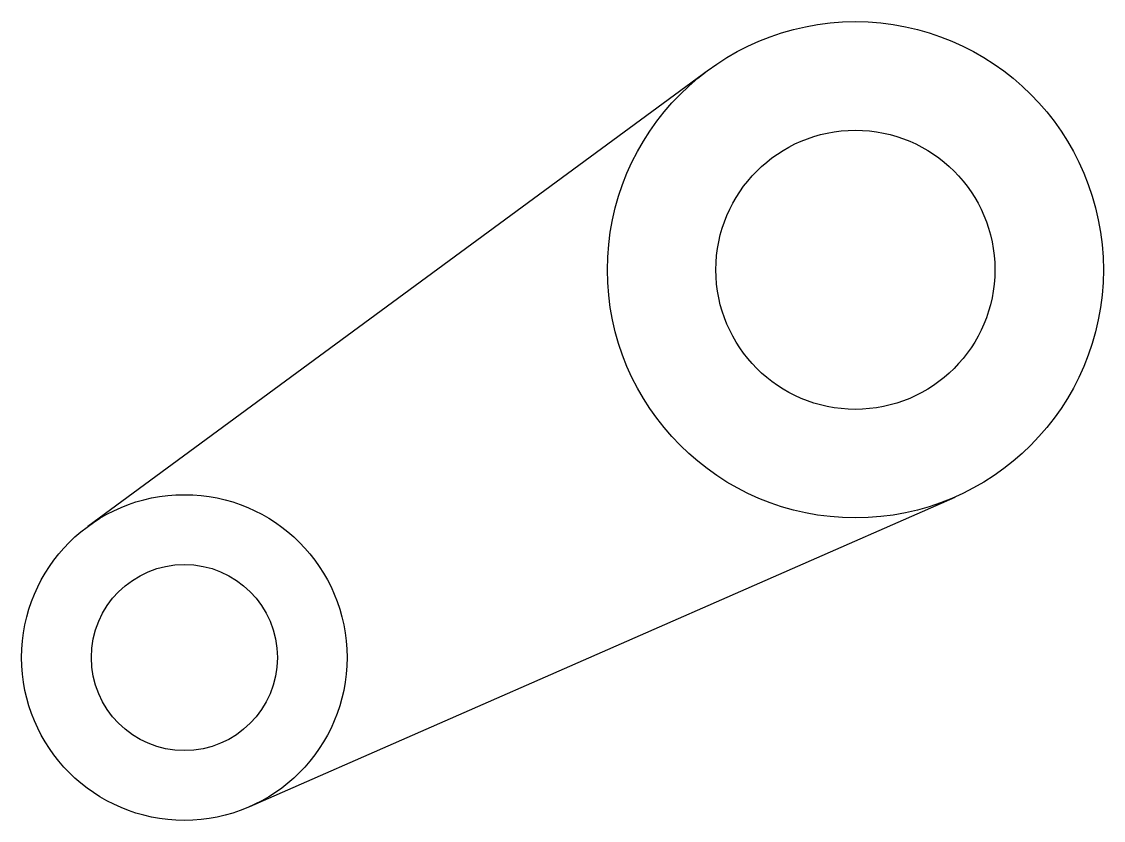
# Model space of a CAD drawing. Header units: inches. Extents: x -22 to 118, y -335 to 79.
# Drawn here: x -21.8 to 117.8, y -23.6 to 79.4 of the extents above; entities outside this region: 1.
import ezdxf

# ---------------------------------------------------------------- set-up
doc = ezdxf.new("R2010")
doc.units = ezdxf.units.IN
doc.header["$MEASUREMENT"] = 0

msp = doc.modelspace()

# ---------------------------------------------------------------- linework, layer by layer
for p, q in [((-13.28, 14.3), (66.81, 73.17)), ((7.59, -21.85), (98.62, 18.08))]:
    msp.add_line(p, q)
at = {"extrusion": (1, 0, 0)}
msp.add_lwpolyline([(-302.89, 267.77), (-302.89, 255.77), (-335.06, 290.04), (-335.06, 314.04)], close=True, dxfattribs=at)
for centre, radius in [((85.76, 47.38), 32), ((85.76, 47.38), 18), ((-0.84, -2.62), 21), ((-0.84, -2.62), 12)]:
    msp.add_circle(centre, radius)

doc.saveas('drawing.dxf')
